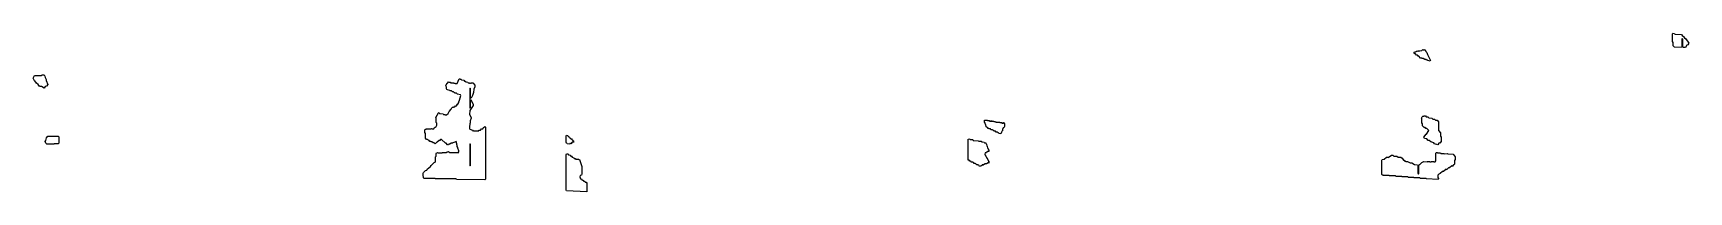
# Model space of a CAD drawing. Header units: millimetres. Extents: x 0 to 9441, y 0 to 904.
import ezdxf

# ---------------------------------------------------------------- set-up
doc = ezdxf.new("R2010")
doc.units = ezdxf.units.MM
doc.layers.add('Y', color=7, linetype='Continuous')

msp = doc.modelspace()

# ---------------------------------------------------------------- linework, layer by layer
at = {"layer": 'Y'}
for points in [[(9358.6, 824.2), (9351.1, 831.1), (9351.1, 850.3), (9347.8, 855.7), (9347.8, 899.6), (9350.3, 903.8), (9358.8, 901), (9360.4, 898.3), (9398.7, 895.6), (9402.1, 890.1), (9410.4, 884.6), (9415.4, 876.4), (9423.7, 870.9), (9441.2, 847.6), (9435.4, 837.9), (9430.4, 835.1), (9422, 821.4), (9408.6, 821.4), (9406, 825.6), (9406, 869.4), (9403.6, 873.4), (9401.2, 869.4), (9401.2, 825.6), (9398.7, 821.4), (9358.6, 824.2)], [(7953.2, 747.5), (7951.5, 750.2), (7944.4, 750.2), (7942.6, 753), (7935.6, 753), (7926.8, 758.5), (7919.8, 758.5), (7918, 761.2), (7911, 761.2), (7902.2, 772.1), (7896.9, 772.1), (7893.3, 777.6), (7888.1, 777.6), (7882.8, 785.8), (7879.3, 785.8), (7873, 792.8), (7875.8, 797), (7879.3, 794.3), (7884.6, 799.8), (7886.4, 797), (7891.6, 802.5), (7895.1, 799.8), (7896.9, 802.5), (7900.5, 802.5), (7902.2, 799.8), (7903.9, 802.5), (7918, 805.2), (7923.4, 810.7), (7925.2, 807.9), (7933.8, 807.9), (7935.7, 810.8), (7942.8, 797), (7947.2, 792.8), (7950.7, 781.9), (7968.4, 749), (7965.6, 744.8), (7953.2, 747.5)], [(48.3, 599.6), (39.5, 599.6), (37.8, 602.4), (34.3, 602.4), (29, 610.6), (18.5, 618.8), (9.7, 632.5), (7.9, 632.5), (0, 647.7), (7.9, 662.8), (48.3, 662.8), (50.1, 665.6), (62.4, 665.6), (66.9, 658.7), (68.6, 650.4), (73.9, 639.5), (73.9, 634), (84.4, 612.1), (76.5, 602.4), (69.5, 599.7), (62.4, 591.4), (48.3, 599.6)], [(2411.9, 73.9), (2293.2, 73.9), (2291.8, 76.7), (2227.5, 76.7), (2225.3, 80.9), (2225.3, 86.3), (2223.8, 89.1), (2223.8, 105.5), (2226, 109.7), (2237.5, 120.7), (2244.6, 123.4), (2247.5, 128.9), (2266, 145.3), (2268.9, 150.8), (2286.1, 167.2), (2293.2, 169.9), (2295.3, 174), (2295.3, 198.6), (2298.2, 204.1), (2298.2, 217.8), (2300.4, 222), (2304.7, 222), (2306.1, 224.8), (2309.1, 222), (2331.8, 222), (2333.3, 224.7), (2357.6, 224.7), (2359, 227.5), (2366.2, 227.5), (2369.1, 230.2), (2374.8, 224.7), (2420.6, 224.7), (2423.4, 222.1), (2426.9, 228.8), (2426.9, 234.2), (2421.1, 247.9), (2421.1, 253.4), (2418.3, 258.8), (2418.3, 264.3), (2415.4, 269.8), (2415.4, 275.3), (2414, 278), (2414, 283.5), (2411.9, 287.5), (2404.9, 282), (2393.4, 279.3), (2392, 276.6), (2383.4, 276.6), (2376.2, 271.1), (2370.6, 271.1), (2369.1, 268.3), (2361.9, 268.3), (2356.1, 276.6), (2351.9, 276.6), (2329, 298.5), (2323.4, 298.5), (2319.1, 293), (2314.8, 293), (2304.8, 282), (2301.9, 282), (2293.3, 273.8), (2286.1, 279.3), (2280.4, 279.3), (2273.2, 284.8), (2268.9, 284.8), (2267.5, 287.5), (2261.8, 287.5), (2258.9, 293), (2250.3, 295.7), (2248.9, 298.5), (2243.2, 298.5), (2236.7, 305.4), (2236.7, 332.8), (2233.9, 338.2), (2233.9, 352), (2236, 356.2), (2241.8, 356.2), (2243.2, 358.9), (2270.4, 358.9), (2271.8, 361.7), (2274.7, 358.9), (2284.6, 358.9), (2287.5, 364.3), (2297.5, 372.5), (2301.1, 379.4), (2301.1, 390.3), (2298.2, 395.7), (2298.2, 417.7), (2296.8, 423.2), (2311.8, 449.2), (2314.8, 452.1), (2317.7, 446.5), (2337.7, 443.8), (2339.1, 441), (2347.7, 441), (2349.1, 438.3), (2357.6, 438.3), (2366.1, 446.5), (2371.8, 457.4), (2383.3, 471.1), (2387.6, 479.3), (2390.5, 482.1), (2397.6, 482.1), (2399, 484.8), (2404.8, 484.8), (2409, 490.3), (2413.3, 490.3), (2419.1, 498.5), (2421.9, 498.5), (2426.9, 508), (2426.9, 513.5), (2431.2, 521.7), (2439.7, 549.1), (2437.6, 553.1), (2419.1, 555.8), (2413.3, 561.3), (2406.2, 561.3), (2404.7, 564.1), (2401.9, 564.1), (2397.6, 569.5), (2390.5, 569.5), (2384.8, 575), (2377.6, 575), (2376.1, 577.8), (2361.9, 580.5), (2359, 583.3), (2356.8, 587.4), (2356.8, 595.6), (2353.9, 603.9), (2359, 616.2), (2363.3, 619), (2367.6, 627.3), (2370.5, 624.5), (2379.1, 624.5), (2380.6, 621.8), (2397.7, 621.8), (2399.1, 619), (2404.9, 619), (2406.3, 616.3), (2417.6, 616.3), (2429, 643.7), (2433.5, 643.7), (2434.9, 640.9), (2440.6, 640.9), (2442, 638.2), (2456.3, 635.4), (2460.6, 630), (2464.9, 630), (2466.4, 627.2), (2479.2, 624.5), (2480.6, 621.8), (2487.8, 621.8), (2489.2, 619), (2494.8, 619), (2496.3, 621.8), (2499.1, 619.1), (2500.5, 621.8), (2507.8, 621.8), (2520, 606.6), (2518.6, 603.8), (2518.6, 598.4), (2512.9, 584.7), (2511.4, 565.5), (2505.7, 549.1), (2497.8, 533.9), (2494.1, 538.1), (2494.1, 587.4), (2492, 591.3), (2490, 587.4), (2490, 480.7), (2492, 476.7), (2494.1, 480.7), (2494.1, 521.7), (2496.3, 526.1), (2508.6, 497.1), (2508.6, 491.6), (2490, 464.2), (2488.5, 439.6), (2498.6, 423.2), (2498.6, 420.4), (2491.4, 404), (2492.8, 401.3), (2492.8, 393), (2490, 387.5), (2490, 379.3), (2488.5, 376.6), (2488.5, 360.2), (2490.7, 356.1), (2504.9, 350.7), (2509.2, 345.3), (2512, 347.9), (2540.6, 347.9), (2542, 350.7), (2550.6, 350.7), (2556.3, 358.9), (2563.4, 358.9), (2566.3, 364.3), (2576.4, 372.6), (2578.6, 368.4), (2578.6, 72.6), (2576.4, 68.5), (2413.3, 71.2), (2411.9, 73.9)], [(5507.5, 332.7), (5505.3, 336.8), (5500.2, 336.8), (5499.3, 339.5), (5491.6, 339.5), (5487.3, 345), (5479.6, 345), (5478.7, 347.8), (5471.8, 350.5), (5471, 353.2), (5460.7, 353.2), (5458.1, 358.7), (5450.4, 358.7), (5449.5, 361.4), (5445.3, 361.4), (5441, 366.9), (5434.1, 369.7), (5431.5, 383.3), (5429.8, 383.3), (5427.2, 394.3), (5425.5, 394.3), (5424.2, 398.5), (5424.2, 404), (5425.5, 408.2), (5440.3, 408.2), (5441.1, 405.4), (5453.1, 405.4), (5454, 402.7), (5462.4, 402.7), (5464.2, 405.6), (5465.1, 402.7), (5476.3, 402.7), (5477.1, 400), (5488.3, 400), (5489.2, 397.2), (5511.5, 397.2), (5512.3, 394.5), (5523.5, 394.5), (5524.3, 391.8), (5531, 391.8), (5531.9, 394.5), (5533.7, 394.5), (5536.3, 389), (5538, 389), (5539.4, 384.8), (5539.4, 376.6), (5538.1, 372.5), (5534.6, 364.2), (5532, 364.2), (5528.2, 354.7), (5526.9, 347.7), (5525.2, 347.7), (5522.6, 339.5), (5520.9, 339.5), (5518.3, 331.3), (5507.5, 332.7)], [(7990.2, 273.8), (7986.7, 279.3), (7969.1, 284.8), (7960.3, 293), (7955, 293), (7946.2, 301.2), (7933.8, 303.9), (7929.4, 310.9), (7942.7, 328.8), (7944.4, 328.8), (7957.6, 349.2), (7953.2, 356), (7946.2, 361.4), (7940.9, 361.4), (7937.4, 366.9), (7932.1, 366.9), (7922.4, 376.6), (7922.4, 387.5), (7918.8, 393), (7918.8, 417.6), (7917.1, 420.4), (7919.7, 427.3), (7923.3, 430.1), (7930.3, 430.1), (7932.1, 432.8), (7939.2, 432.8), (7942.8, 427.3), (7953.3, 427.3), (7958.6, 421.9), (7976.2, 419.1), (7981.5, 413.7), (7990.3, 413.7), (7995.6, 408.2), (8006.1, 408.2), (8014.1, 398.5), (8014.1, 349.2), (8024.7, 335.6), (8024.7, 316.4), (8028.2, 310.9), (8028.2, 286.2), (8020.2, 276.5), (8018.4, 279.2), (8015, 276.6), (8009.7, 268.3), (7990.2, 273.8)], [(77.3, 272.4), (71.9, 278), (68.4, 286.2), (71.9, 291.8), (77.2, 308.2), (83.4, 317.8), (143.1, 317.8), (145.8, 313.6), (145.8, 278), (143.1, 273.8), (120.3, 273.8), (118.6, 271.1), (77.3, 272.4)], [(3044.4, 273.8), (3043.7, 276.6), (3040.6, 276.6), (3039.6, 280.7), (3039.6, 319.1), (3040.6, 323.3), (3048.3, 320.5), (3050.8, 315.1), (3058.4, 312.3), (3062.8, 304.1), (3066.6, 304.1), (3067.2, 301.4), (3070.4, 301.4), (3072.9, 295.9), (3076, 295.9), (3076.7, 293.2), (3078.6, 293.2), (3079.7, 288), (3080.4, 290.8), (3081.4, 286.2), (3080.4, 281.8), (3079.1, 284.6), (3078.6, 282), (3072.9, 282), (3070.3, 276.4), (3069, 279.2), (3066.5, 273.8), (3062.8, 276.5), (3060.2, 270.9), (3059, 273.6), (3058.4, 271.1), (3044.4, 273.8)], [(5395.1, 146.5), (5393.8, 150.6), (5390.4, 150.6), (5389.5, 153.3), (5380.9, 153.3), (5380.1, 156.1), (5376.6, 156.1), (5375.8, 158.8), (5372.4, 158.8), (5371.5, 161.6), (5365.5, 161.6), (5362.1, 167), (5358.6, 167), (5357.8, 169.8), (5349.2, 169.8), (5348.3, 172.5), (5344.9, 172.5), (5344.1, 175.2), (5340.6, 175.2), (5338.1, 180.7), (5332, 180.7), (5331.6, 300), (5341.6, 301.4), (5342.5, 298.7), (5357.9, 298.7), (5359.6, 293.2), (5390.5, 290.4), (5391.4, 287.7), (5406.8, 287.7), (5407.7, 285), (5423.1, 282.2), (5424, 279.5), (5431.7, 279.5), (5434.3, 271.3), (5436, 271.3), (5438.6, 260.3), (5440.3, 260.3), (5442.8, 249.4), (5444.6, 249.4), (5447.1, 238.4), (5448.8, 238.4), (5450.2, 234.2), (5448.8, 230), (5447, 230), (5446.2, 232.5), (5445.4, 230), (5442, 230), (5441.1, 227.3), (5437.7, 227.3), (5436, 221.8), (5434.1, 221.8), (5433.3, 224.3), (5432.5, 221.8), (5429.1, 221.8), (5427, 215), (5430, 205.6), (5431.7, 205.6), (5434.3, 197.3), (5436, 197.3), (5437.7, 191.9), (5440.3, 191.9), (5447.1, 175.4), (5448.8, 175.4), (5450.2, 168.5), (5448.8, 164.1), (5447.8, 167), (5446.3, 167), (5445.4, 164.3), (5442, 164.3), (5441.1, 161.6), (5437.7, 161.6), (5436.8, 158.8), (5424.8, 158.8), (5424, 156.1), (5420.5, 156.1), (5419.7, 153.3), (5416.2, 153.3), (5415.3, 150.4), (5414.4, 153.3), (5412, 153.3), (5411.1, 150.6), (5407.7, 150.6), (5406.8, 147.9), (5403.4, 147.9), (5402.5, 145.1), (5395.1, 146.5)], [(2494.1, 152.1), (2494.1, 269.8), (2492, 273.7), (2490, 269.8), (2490, 152.1), (2492, 148.2), (2494.1, 152.1)], [(3040.6, 5.5), (3039.6, 9.7), (3039.6, 212.3), (3040.6, 216.5), (3050.2, 216.5), (3053.3, 211), (3062.2, 208.3), (3065.3, 202.8), (3070.4, 202.8), (3072.9, 197.3), (3083, 194.6), (3085.5, 189.1), (3092.4, 189.1), (3093.1, 186.4), (3110.7, 186.4), (3111.4, 183.7), (3115.8, 183.7), (3128.7, 143.9), (3128.7, 102.8), (3126.5, 95.9), (3118.9, 93.1), (3118, 86.4), (3120.8, 74.1), (3126.5, 74.1), (3129, 68.7), (3132.8, 68.7), (3133.4, 65.9), (3135.9, 65.9), (3136.6, 63.2), (3139.7, 63.2), (3140.4, 60.4), (3146, 60.4), (3148.5, 55), (3153.6, 55), (3156.8, 49.4), (3157.7, 45.3), (3157.7, 4.2), (3156.8, 0), (3040.6, 5.5)], [(7944.4, 73.9), (7942.6, 76.7), (7909.2, 76.7), (7907.4, 79.4), (7874, 79.4), (7872.2, 82.1), (7840.5, 82.1), (7838.8, 84.9), (7805.3, 84.9), (7803.6, 87.6), (7770.1, 87.6), (7768.3, 90.4), (7734.9, 90.4), (7733.1, 93.1), (7699.7, 93.1), (7697.9, 95.8), (7692.6, 95.8), (7689.9, 100), (7689.9, 179.5), (7692.6, 183.6), (7703.2, 186.4), (7717.3, 197.3), (7724.4, 197.3), (7726.2, 194.7), (7745.5, 208.3), (7752.6, 208.3), (7757.9, 202.8), (7775.5, 202.8), (7784.3, 197.3), (7798.4, 197.3), (7807.2, 191.8), (7814.2, 180.9), (7817.7, 180.9), (7821.3, 175.4), (7824.8, 175.4), (7826.5, 172.7), (7837.1, 172.7), (7851.2, 164.5), (7861.7, 164.5), (7875.8, 156.3), (7893.5, 153.5), (7896.1, 149.4), (7896.1, 105.5), (7898.7, 101.6), (7901.2, 105.5), (7901.2, 152.1), (7903.9, 156.3), (7907.4, 156.3), (7918, 167.2), (7926.8, 170), (7928.6, 172.7), (7949.7, 170), (7951.5, 172.7), (7962.1, 172.7), (7963.9, 170), (7972.6, 170), (7974.3, 172.7), (7985, 172.7), (7986.8, 170), (7993.7, 170), (7998.1, 176.7), (7998.1, 220.5), (8000.8, 224.7), (8006.1, 224.7), (8007.9, 222), (8025.5, 222), (8027.3, 219.3), (8044.9, 219.3), (8046.6, 216.5), (8064.2, 219.3), (8066, 216.5), (8097.7, 213.8), (8109.2, 198.6), (8109.2, 184.9), (8105.7, 179.4), (8105.7, 157.5), (8103, 153.3), (8099.4, 153.3), (8090.6, 145.1), (8088.8, 147.8), (8076.6, 136.9), (8071.3, 136.9), (8058.9, 125.9), (8057.1, 128.6), (8041.3, 115), (8036.1, 115), (8023.7, 104.1), (8015, 101.3), (8010.6, 94.5), (8010.6, 80.9), (8014.1, 75.4), (8011.4, 71.2), (7944.4, 73.9)]]:
    msp.add_lwpolyline(points, close=True, dxfattribs=at)

doc.saveas('drawing.dxf')
